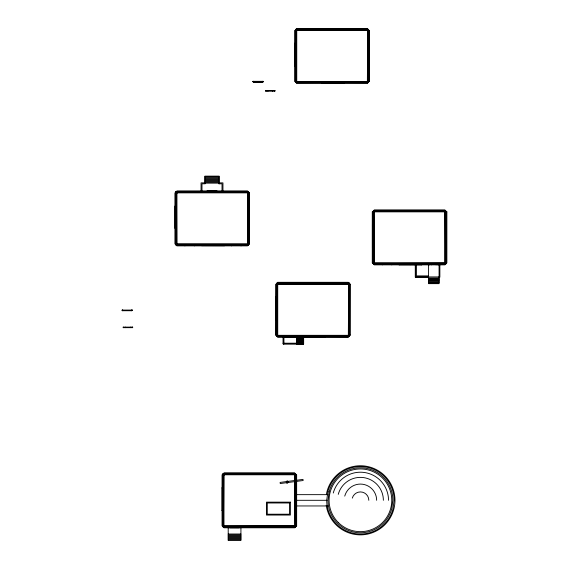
<?xml version="1.0" encoding="UTF-8"?>
<svg xmlns="http://www.w3.org/2000/svg" width="569" height="569" viewBox="0 0 569 569"><rect width="100%" height="100%" fill="white"/><g stroke="black" fill="none" stroke-linecap="round" stroke-linejoin="round"><path stroke-width="0.85" d="M176.177 243.859L176.532 192.258L247.508 192.158L248.255 192.905L247.899 244.506L176.923 244.606L176.177 243.859L174.918 243.909L174.918 192.863L247.543 192.87L248.724 192.187L248.959 243.909C248.056 245.701 247.252 245.588 248.774 243.881L248.767 192.863M297.708 337.509L297.751 343.939L297.687 336.72L297.729 343.982L296.499 343.918L296.278 343.406M298.49 336.72L298.248 343.982L298.327 336.72L298.412 344.01L299.33 343.918M299.159 343.683L299.066 336.72L299.159 344.01L299.244 336.72L299.237 344.01L299.223 337.509M300.745 336.72L300.83 343.939L299.87 343.982L299.82 336.72L299.82 344.01L302.331 343.918M300.674 336.72L300.56 344.01L300.574 336.72L300.581 344.01L300.724 337.509M301.47 337.509L301.321 344.01L301.307 336.72L301.307 344.01L301.492 336.72M302.068 336.72L302.153 343.982L303.562 343.868M296.485 337.531L296.477 343.939L303.007 344.01L302.921 336.72L303.057 343.918M296.691 29.062L295.695 29.424L295.29 30.413L295.29 81.459L295.987 82.669L367.972 82.512L368.584 81.431L368.584 30.413L368.221 29.552L367.354 29.197L296.705 29.197L295.83 29.552L295.475 30.427L295.475 81.445L296.079 82.512L367.354 82.669M446.124 211.156L445.271 210.502L373.869 210.502L372.83 211.853L372.83 262.899L373.534 264.116L444.908 264.301L446.124 262.878L446.124 211.853L445.513 210.807L374.246 210.644L373.378 210.999L373.015 211.867L373.015 262.885L373.627 263.952L444.894 264.116M297.594 337.509L297.573 344.01L297.751 336.72L297.615 343.918M298.341 337.509L298.327 344.01L303.057 343.939M299.835 337.509L299.998 344.01L299.998 336.72L299.991 344.01L299.927 337.517L299.948 343.84L299.066 344.01L299.18 336.72L298.981 343.939L299.088 337.509M300.745 343.918L300.581 337.509M300.702 343.84L301.492 343.939L301.335 337.509M302.985 336.72L302.993 343.996L302.032 344.01L302.082 337.509M302.829 337.509L302.8 344.01L302.985 337.517M301.527 343.939L301.399 336.72L301.286 343.982L302.231 344.01L302.146 336.72L302.082 344.01L302.985 343.939L302.943 336.72M302.324 343.939L301.968 343.939L302.175 336.72M299.813 343.918L299.998 336.72M301.314 343.968L301.399 336.72M302.175 343.84L302.061 336.72L302.239 343.939M296.911 343.84L296.911 336.72M132.228 310.077L122.129 310.077L122.406 310.731L122.406 310.077M248.767 192.158L247.913 191.504L176.881 191.461L175.885 191.874L175.472 192.863L175.472 243.909L175.885 244.898L176.881 245.31L176.973 243.909L247.543 243.895L248.909 244.272M224.101 525.827L224.008 527.79L294.685 527.79L294.593 525.827L296.086 525.827L295.674 526.816L294.671 525.813L224.015 525.813L222.65 526.19L222.792 474.084L224.008 474.781L296.086 474.781L296.086 525.827L295.176 526.681L224.037 526.816L223.02 525.799L223.02 474.809L223.51 473.927L294.657 473.792L295.681 474.838L296.036 474.418L295.048 473.429L224.008 473.429L222.699 474.432M253.105 81.701L263.12 81.708L263.12 81.331L253.02 81.331L253.305 81.986L253.305 81.331M247.458 192.863L247.551 191.461L176.525 191.554M349.963 334.906L348.335 336.72L277.665 336.67L277.757 335.319L349.743 335.319L349.33 336.307L348.335 336.72L276.961 336.535L276.257 335.319L276.449 283.575L277.302 282.921L349.039 283.056L349.743 284.272L349.643 335.667C348.207 334.359 348.192 336.187 348.697 335.248L348.513 283.967L277.409 284.023L277.487 335.625L348.427 335.66M295.66 30.413L294.728 30.413L294.728 81.459L295.695 81.459L296.719 82.455L367.866 82.32L368.356 81.431L368.356 30.442L367.339 29.424L296.193 29.56L295.695 30.442L295.695 81.431L295.297 81.459L296.691 82.861L296.783 81.459L367.354 81.445L368.719 81.822L368.719 30.05L367.368 29.012L296.691 29.012L295.29 30.413L296.691 30.506L296.755 30.05L367.546 30.107L367.546 81.765L296.513 81.765L296.328 30.484L296.755 30.05L296.755 81.822L296.691 81.367L295.29 81.459L295.332 81.097M294.593 474.781L294.685 473.38L224.008 473.38L223.048 473.828M348.249 284.272L348.335 282.871L277.665 282.871L277.757 284.272L349.743 284.272L348.335 282.871L348.697 282.921M296.015 29.239L296.691 30.413L295.695 29.424L295.382 30.065L296.691 30.413L367.275 30.413L367.368 29.012L368.769 30.413L368.769 81.459L367.368 82.861L367.275 81.459M374.594 264.251L374.231 264.301L374.324 262.899L444.894 262.885L446.26 263.262L446.309 211.853L444.908 210.452L374.231 210.452L373.3 211.391M429.026 264.301L439.858 264.507M372.88 211.49L374.231 211.853L444.816 211.853L444.908 210.452L445.584 210.679L444.908 211.853L445.001 263.241L445.086 211.547L374.302 211.49L373.869 211.924L374.053 263.205L445.001 263.241M299.223 344.01L298.32 343.825L298.433 339.48M131.951 310.077L131.944 310.589L122.15 310.518L132.086 310.482L132.022 310.077M122.406 310.731L131.951 310.731L132.15 310.077M175.572 192.514L175.522 243.902L176.881 245.31L247.913 245.26M174.968 206.063L174.968 228.425M201.938 245.68L201.661 245.524M262.842 81.331L262.842 81.979L253.027 81.708L253.02 81.331M262.835 81.844L262.914 81.331M247.906 245.218L247.551 243.817L248.959 243.909L247.551 245.31L176.525 245.218M295.901 474.781L295.894 525.813L295.29 526.88L224.022 527.043L222.956 526.432L222.792 474.795L223.404 473.728L294.671 473.564L295.539 473.927L295.901 474.809M222.18 488.031L222.18 487.669L222.18 510.656L222.18 510.293M222.699 526.176L222.65 525.464M294.913 43.671L295.005 43.322M275.887 297.53L276.257 297.345M277.195 283.341C274.891 284.08 277.672 285.126 277.729 283.91L277.729 335.682L276.306 334.956M295.994 526.176L295.901 525.799M367.73 29.062L367.368 81.459L368.577 82.156C367.517 84.212 366.486 79.937 368.769 81.459L368.371 81.403L369.331 81.459L369.331 30.413L368.363 30.413M349.551 335.319L349.195 336.179L348.328 336.535L277.053 336.371L276.442 335.297L276.612 283.668L277.672 283.056L348.946 283.227L349.551 284.287L349.551 335.305M372.411 225.104L372.411 224.741L372.411 247.728L372.411 247.366M372.88 262.537L373.058 263.575L374.324 262.899M399.296 264.677L398.919 264.677L421.921 264.677L421.544 264.677M444.816 211.853L446.26 211.49L446.26 262.892C446.025 265.958 443.365 261.875 446.309 262.899L444.908 264.301L444.816 262.899M176.881 192.877L176.945 192.5L247.728 192.557L247.913 243.838L247.487 244.272L176.703 244.215L176.518 192.934L176.945 192.5L176.945 244.272L176.881 243.817L175.472 243.909L176.162 243.817M176.518 245.26L176.881 243.909L175.522 244.272M207.059 190.885L217.002 190.885M253.226 81.331L253.226 81.979L262.828 81.78M247.913 191.504L247.551 192.863L247.643 244.25M296.328 82.811L296.783 81.459M295.674 526.816L294.685 527.228L223.645 527.179L224.072 474.418L294.614 474.418L295.048 474.852L295.048 525.756L294.614 526.19L223.83 526.133L223.645 474.852C224.236 473.728 224.072 475.798 222.65 474.788M277.302 336.67L277.665 335.319L276.306 335.682M229.727 527.861L239.336 527.883M295.048 473.429L294.685 474.781L295.048 527.179M348.69 282.964L348.335 335.319L348.697 336.67M428.813 264.429L428.862 264.862M445.257 210.544C444.183 214.001 447.81 210.921 445.904 211.91L444.88 210.864L373.741 210.999L373.243 211.881L373.278 263.155M287.893 482.32L286.492 482.32L286.492 481.765L287.893 481.765L287.893 482.32C287.43 480.883 286.15 482.711 287.537 482.192M248.859 244.257L247.551 243.909L248.546 244.898M276.356 283.924L276.705 283.319M368.719 81.822L367.368 82.861M275.887 319.778L276.257 319.963M285.958 337.168L285.652 337.225M295.418 337.147L285.496 337.147M302.715 337.14L302.359 337.14L325.34 337.14L324.977 337.14M372.923 211.504L374.231 211.853L374.302 263.262L374.231 262.807L372.268 262.899L372.268 211.853L373.015 211.853M175.665 244.606L176.881 243.909L176.177 245.118L175.572 244.257M295.987 82.669L296.691 81.459L295.332 81.822M368.065 29.197L367.368 30.506L368.584 30.434M276.961 336.535L277.665 335.319L276.449 336.016M349.039 283.056L348.335 284.272L349.693 283.91M373.534 264.116L374.231 262.899L372.88 263.262M445.612 210.644L444.908 211.853L446.26 211.49M295.382 473.564L294.685 474.781L296.036 474.418M276.015 320.098L276.05 297.246M349.039 336.023L349.33 284.301L348.833 283.419L277.686 283.284L276.804 283.782L276.669 335.29L277.167 336.179L348.313 336.307L349.387 335.923M175.885 244.898L176.881 243.909M122.221 310.638L122.214 310.077M248.546 191.874L247.551 192.955L248.959 192.863L247.551 191.461M277.665 282.871L278.07 282.459M276.669 336.307L277.665 335.319M285.496 337.282L295.297 337.211M283.917 343.918L283.874 337.374L283.17 337.403L283.17 343.918L283.597 343.491L296.485 343.491L296.897 343.904L296.79 336.72M349.33 283.284L348.335 284.272L349.508 283.597L349.693 284.28L350.298 284.272L350.298 335.319L349.693 335.319M373.243 263.888L374.231 262.899L373.869 264.251L373.556 264.073M223.069 474.311L224.008 473.38L224.101 474.781M223.645 527.179L223.02 526.816L224.008 525.735L222.607 525.827L224.008 527.228L294.685 527.228M295.674 473.792L294.685 474.781L295.638 473.828M286.897 481.808L287.437 481.666M298.476 337.509L298.312 343.825M175.885 191.874L176.881 192.863L175.522 192.5M321.656 83.394L344.096 83.394M348.335 335.319L349.039 336.535L349.33 336.307L348.335 335.319L349.551 336.016M368.577 29.709L367.275 30.413M295.475 82.156L296.691 81.459L295.695 82.448L295.517 82.135M223.02 526.816L222.792 526.524L224.008 525.827L224.072 526.19L224.008 525.813L223.304 527.043L223.048 526.78M299.066 336.72L299.088 343.825M295.005 66.267L294.913 65.919M367.859 82.313L367.339 82.448M275.937 320.148L275.937 297.16M248.909 192.5L247.551 192.863L248.255 191.646L247.906 191.554M262.978 81.943L263.084 81.331M248.262 192.955L248.959 192.863M176.881 245.31L177.244 245.26M248.546 192.912L247.529 191.874L176.383 192.009L175.885 192.891L176.013 244.4L176.902 244.898L248.048 244.762L248.553 243.852L248.546 192.863M444.908 264.301L445.271 264.251L374.238 264.251M276.961 335.269L277.708 336.016L348.683 335.916L348.939 283.924L277.316 283.675L276.961 335.269L276.264 335.319L277.195 336.251M277.665 336.72L278.028 336.67M283.639 343.185L283.355 343.868L283.867 343.356M286.427 481.573L280.104 482.412L280.254 483.536L286.577 482.704M287.9 481.381L303 479.397L303.142 480.521L288.049 482.512M222.614 525.827L222.045 525.827L222.045 474.781L222.792 474.781M224.371 527.179L223.66 527.136M368.363 81.459L368.719 81.452M446.267 262.892L444.88 263.895L374.26 263.888L373.271 263.155M253.305 81.95L262.842 81.95M204.89 176.596L219.115 176.596M204.89 177.528L219.115 177.528M204.89 178.467L219.115 178.467M204.89 179.399L219.115 179.399M204.89 180.337L219.115 180.337M204.89 181.269L219.115 181.269M204.89 182.208L219.115 182.208M219.115 183.14L204.89 183.14L204.89 176.127L219.115 176.127L219.115 183.794M248.262 192.863L249.514 192.863L249.514 243.909L248.262 243.909M247.543 245.118L176.269 244.962L175.657 243.881L175.665 192.877L176.02 192.002L176.888 191.646L247.543 191.646L248.411 192.002L248.767 192.884M398.926 264.628L421.914 264.628M398.919 264.677L421.921 264.677M428.578 275.894L416.487 275.894L416.487 264.301M415.555 276.925L439.581 276.925M428.578 277.203L415.278 277.203L415.278 264.301M439.069 277.203L439.858 277.203L439.858 264.301M428.578 278.042L439.069 278.042M428.578 278.888L439.069 278.888M428.578 279.543L439.069 279.543M428.578 280.289L439.069 280.289M428.578 281.036L439.069 281.036M428.578 281.968L439.069 281.968M428.578 282.814L439.069 282.814M349.963 283.86L348.747 282.651M276.634 284.272L275.702 284.272L275.702 335.319L276.961 335.319M275.887 297.715L276.257 297.715M275.887 308.277L276.257 308.277M275.887 309.01L276.257 309.01M275.887 319.614L276.257 319.614M283.17 343.171L283.547 343.171M283.874 343.199L296.485 343.199M296.79 343.79L283.298 343.79L283.298 336.72M283.17 343.918L303.647 343.918L303.647 336.72M286.94 482.42L287.437 482.32M296.086 494.653L327.829 494.653M296.086 500.3L327.075 500.3M296.086 505.955L327.829 505.955M295.681 525.827L296.648 525.827L296.648 474.781L295.681 474.781L295.674 525.799L296.086 525.827L296.036 474.788L294.685 473.38M228.205 534.006L240.922 534.006M228.205 534.938L240.922 534.938M228.205 535.877L240.922 535.877M228.205 536.809L240.922 536.809M228.205 537.748L240.922 537.748M228.205 538.679L240.922 538.679M228.205 539.618L240.922 539.618M372.83 211.853L374.231 211.945L374.302 211.49L374.231 211.853L373.243 210.864M445.911 262.85L446.309 262.899M275.837 320.148L275.887 297.153M276.306 283.91L277.665 284.272L277.302 282.921M222.65 474.418L224.008 474.781L223.645 473.429M295.382 527.043L294.685 525.827L296.036 526.19M298.448 343.982L298.312 336.72M295.475 29.709L296.691 30.413L295.987 29.197M445.897 263.888L444.894 262.885L446.124 263.603M175.665 192.158L176.881 192.863L176.518 191.504M276.449 283.575L277.665 284.272L276.961 283.056M294.685 525.827L295.894 526.524M368.043 29.239L367.368 30.413L368.719 30.05L368.541 29.737M224.471 245.524L224.186 245.68M368.065 82.669L367.354 81.445L368.356 82.448M373.3 263.369L374.231 264.301M276.669 283.284L277.665 284.272M176.881 192.863L175.921 191.902M223.02 473.792L224.008 474.781L223.304 473.564M444.908 262.899L445.612 264.116M373.534 210.644L374.231 211.853L373.869 210.502M247.551 243.909L248.162 244.962M283.213 337.147L283.632 337.389L283.597 343.491M374.231 210.452L374.324 211.853M348.249 335.319L348.335 336.72M296.691 29.012L296.783 30.413M247.458 243.909L247.551 245.31M176.881 191.461L176.973 192.863M444.908 210.829L444.908 209.89L374.231 209.89L374.231 210.829M444.908 263.931L444.908 264.862L374.231 264.862L374.231 263.931M439.581 264.301L439.581 277.203M439.069 264.301L439.069 283.654L428.578 283.654L428.578 264.301M438.407 264.301L438.407 264.862M437.846 264.301L437.846 264.862M436.089 264.301L436.089 264.862M431.316 264.301L431.316 264.862M429.424 264.301L429.424 264.862M421.373 264.301L421.373 264.677M415.555 264.301L415.555 277.203M410.775 264.301L410.775 264.677M410.043 264.301L410.043 264.677M399.481 264.301L399.481 264.677M391.799 264.301L391.799 264.862M382.254 264.301L382.254 264.862M367.368 29.382L367.368 28.45L296.691 28.45L296.691 29.382M367.368 82.484L367.368 83.423L296.691 83.423L296.691 82.484M348.335 283.248L348.335 282.309L277.665 282.309L277.665 283.248M348.335 336.535L348.335 337.282L277.665 337.282L277.665 336.443M296.698 336.72L296.698 343.704M296.598 336.72L296.598 343.605L283.49 343.605L283.49 336.72M294.685 473.757L294.685 472.818L224.008 472.818L224.008 473.757M276.306 284.28L276.306 335.312M274.464 90.62L274.464 91.175M272.707 90.62L272.707 91.175M267.935 90.62L267.935 91.175M266.043 90.62L266.043 91.175M262.465 81.331L262.465 81.986M253.682 81.331L253.682 81.986M247.551 191.831L247.551 190.899L176.881 190.899L176.881 191.831M247.551 244.933L247.551 245.872L176.881 245.872L176.881 244.933M241.05 245.31L241.05 245.872M240.922 528.075L240.922 540.55L228.205 540.55L228.205 528.075M231.512 245.31L231.512 245.872M222.956 190.658L222.956 182.862L218.837 182.862L218.837 183.794L222.017 183.794L222.017 190.608M201.988 190.608L201.988 183.794L205.167 183.794L205.167 182.862L201.049 182.862L201.049 190.658M194.442 245.31L194.442 245.872M184.904 245.31L184.904 245.872M132.115 327.111L132.115 327.666M131.574 310.077L131.574 310.731M130.358 327.111L130.358 327.666M125.593 327.111L125.593 327.666M123.693 327.111L123.693 327.666M122.783 310.077L122.783 310.731M416.679 276.819A0.747 0.747 0 0 1 415.932 276.819M415.654 276.548A0.747 0.747 0 0 1 415.654 275.801M352.311 498.131A8.4 8.4 0 0 1 368.819 500.3M344.743 496.104A16.231 16.231 0 0 1 376.65 500.3M338.256 494.361A22.952 22.952 0 0 1 383.371 500.3M333.27 493.031A28.109 28.109 0 0 1 388.527 500.3M326.343 494.568A34.56 34.56 0 0 1 379.566 471.537A34.56 34.56 0 0 1 378.876 529.526A34.56 34.56 0 0 1 326.215 505.222M223.34 474.603L223.66 526.425L295.283 526.176L295.034 474.183L224.051 474.084L223.34 474.603M296.015 30.235L296.342 82.057L367.965 81.801L367.716 29.808L296.733 29.709L296.015 30.235M327.865 491.58L326.713 500.3A33.706 33.706 0 0 0 392.98 509.027L394.125 500.3A33.706 33.706 0 0 0 327.865 491.58M329.067 491.901L327.964 500.3A32.454 32.454 0 0 0 391.771 508.707L392.88 500.3A32.454 32.454 0 0 0 329.067 491.901M373.563 211.675L373.883 263.504L445.513 263.248L445.257 211.255L374.281 211.156L373.563 211.675M248.774 243.881L248.269 243.817L248.767 243.909M275.026 90.62L265.481 90.62L265.481 91.175L275.026 91.175L275.026 90.62M446.871 211.853L445.904 211.853L445.897 262.871L446.871 262.899L446.871 211.853M224.556 245.63L201.575 245.63L224.563 245.68M132.677 327.111L123.132 327.111L123.132 327.666L132.677 327.666L132.677 327.111M287.708 481.232L286.769 481.232A0.932 0.932 0 0 0 286.769 482.853L287.708 482.853L287.708 481.232M290.382 502.143L266.441 502.143L266.441 515.052L290.382 515.052L290.382 502.143M289.536 502.989L267.288 502.989L267.288 514.205L289.536 514.205L289.536 502.989M294.913 66.289L294.863 43.301L294.913 66.289M286.769 482.853L286.769 481.232A0.932 0.932 0 0 1 288.17 482.043A0.932 0.932 0 0 1 286.769 482.853M338.256 522.47A31.352 31.352 0 0 0 390.704 508.416A31.352 31.352 0 0 0 352.311 470.022A31.352 31.352 0 0 0 338.256 522.47"/></g></svg>
